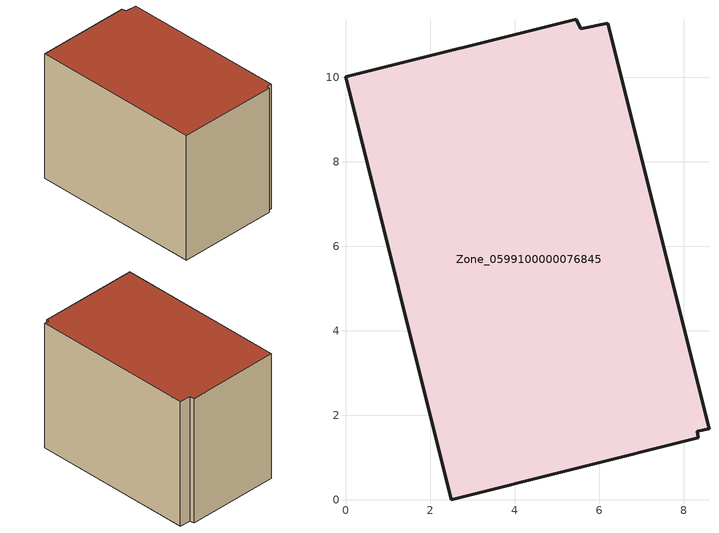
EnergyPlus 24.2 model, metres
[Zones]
Zone_0599100000076845
 floor ground (C_G): 6.21,11.28 8.6,1.69 8.32,1.62 8.35,1.47 2.5,0 0,10.01 5.46,11.38 5.57,11.15 z0
 wall outside (C_F): 2.5,0 8.35,1.47 8.32,1.62 8.6,1.69 6.21,11.28 5.57,11.15 5.46,11.38 0,10.01 2.5,0 z0:7.8
 roof outside (C_R): 8.6,1.69 6.21,11.28 5.57,11.15 5.46,11.38 0,10.01 2.5,0 8.35,1.47 8.32,1.62 z7.8
[BUILDING]
Pand.0599100000076845: North Axis=0; Terrain=City; Loads Convergence Tolerance Value=0.04; Temperature Convergence Tolerance Value=0.4; Solar Distribution=FullExterior; Maximum Number of Warmup Days=25; Minimum Number of Warmup Days=1
[Site:Location]
Rotterdam.The.Hague.AP_ZH_NLD Design_Conditions: Latitude=51.96; Longitude=4.45; Time Zone=1; Elevation=-4.5
[SITE:GROUNDTEMPERATURE:BUILDINGSURFACE]
18, 18, 18, 18, 18, 18, 18, 18, 18, 18, 18, 18
[MATERIAL] Thermal Absorptance=0.9; Solar Absorptance=0.7; Visible Absorptance=0.7
Name | Roughness | Thickness | Conductivity | Density | Specific Heat
G.TC.1965-1974 | MediumSmooth | 0.15 | 0.882353 | 540 | 1210
F.TC.1965-1974 | Rough | 0.3 | 0.697674 | 1920 | 840
R.TC.1965-1974 | MediumRough | 0.2 | 0.232558 | 1500 | 1000
[CONSTRUCTION]
C_G: G.TC.1965-1974
C_F: F.TC.1965-1974
C_R: R.TC.1965-1974
[ZONE]
Zone_0599100000076845: Type=1; Multiplier=1; Ceiling Height=Autocalculate; Volume=Autocalculate; Floor Area=autocalculate; Part of Total Floor Area=Yes
[ZONEINFILTRATION:DESIGNFLOWRATE]
Infil_Zone_0599100000076845: Zone or ZoneList or Space or SpaceList=Zone_0599100000076845; Schedule=AlwaysOn; Design Flow Rate Calculation Method=Flow/Area; Flow Rate per Floor Area=0.003; Constant Term Coefficient=1; Temperature Term Coefficient=0; Velocity Term Coefficient=0; Velocity Squared Term Coefficient=0
[HVACTEMPLATE:ZONE:IDEALLOADSAIRSYSTEM]
Zone_0599100000076845: Maximum Heating Supply Air Temperature=50; Minimum Cooling Supply Air Temperature=13; Maximum Heating Supply Air Humidity Ratio=0.0156; Minimum Cooling Supply Air Humidity Ratio=0.0077; Heating Limit=NoLimit; Cooling Limit=NoLimit; Dehumidification Control Type=ConstantSensibleHeatRatio; Cooling Sensible Heat Ratio=0.7; Dehumidification Setpoint=60; Humidification Control Type=None; Humidification Setpoint=30; Outdoor Air Method=None; Outdoor Air Flow Rate per Person=0.00944; Outdoor Air Flow Rate per Zone Floor Area=0; Outdoor Air Flow Rate per Zone=0; Demand Controlled Ventilation Type=None; Outdoor Air Economizer Type=NoEconomizer; Heat Recovery Type=None; Sensible Heat Recovery Effectiveness=0.7; Latent Heat Recovery Effectiveness=0.65
[ZONECONTROL:THERMOSTAT]
ThermostatControl_Zone_0599100000076845: Zone or ZoneList=Zone_0599100000076845; Control Type Schedule=DualSetpointControlType; Control 1=Thermostat_Zone_0599100000076845; Temperature Difference Between Cutout And Setpoint=0
[THERMOSTATSETPOINT:DUALSETPOINT]
Thermostat_Zone_0599100000076845: Heating Setpoint Temperature Schedule=HeatingSetpoint_Zone_0599100000076845; Cooling Setpoint Temperature Schedule=CoolingSetpoint_Zone_0599100000076845
[SCHEDULE:COMPACT]
HeatingSetpoint_Zone_0599100000076845: Through: 12/31, For: AllDays, Until: 24:00, 21
CoolingSetpoint_Zone_0599100000076845: Through: 12/31, For: AllDays, Until: 24:00, 24
DualSetpointControlType: Through: 12/31, For: AllDays, Until: 24:00, 4
AlwaysOn: Through: 12/31, For: AllDays, Until: 24:00, 1
